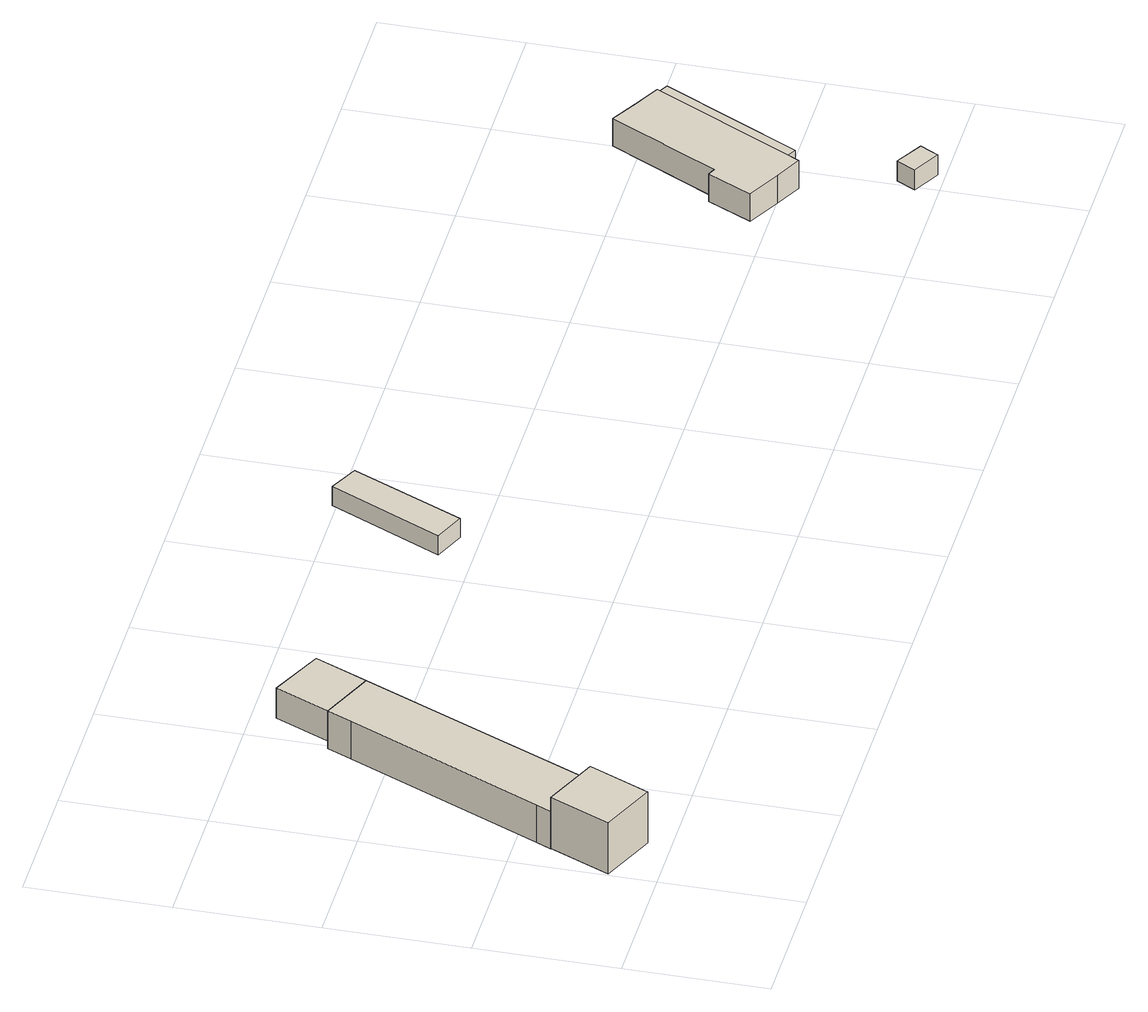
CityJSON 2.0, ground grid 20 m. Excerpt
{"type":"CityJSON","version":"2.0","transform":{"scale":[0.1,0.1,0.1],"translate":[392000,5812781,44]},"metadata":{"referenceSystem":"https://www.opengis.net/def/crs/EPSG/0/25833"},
"CityObjects":{
"building1":{"type":"Building","attributes":{"Gemeindeschluessel":"11000007","BezugspunktDach":"2200","function":"31001_2120","measuredHeight":8.03,"storeysAboveGround":1},"address":[{"country":"Germany","locality":"Berlin","thoroughfareNumber":"33 (5)","thoroughfareName":"Gottlieb-Dunkel-Straße"}],"geometry":[{"type":"Solid","lod":"1","boundaries":[[[[0,1,2,3]],[[4,5,6,7]],[[4,7,3,2]],[[5,4,2,1]],[[6,5,1,0]],[[7,6,0,3]]]]}]},
"building2":{"type":"Building","attributes":{"Gemeindeschluessel":"11000007","BezugspunktDach":"2200","function":"31001_2120","measuredHeight":5.96,"storeysAboveGround":1},"address":[{"country":"Germany","locality":"Berlin","thoroughfareNumber":"33 (4)","thoroughfareName":"Gottlieb-Dunkel-Straße"}],"geometry":[{"type":"Solid","lod":"1","boundaries":[[[[8,9,10,11,12,13,14]],[[15,16,17,18,19,20,21]],[[15,21,14,13]],[[16,15,13,12]],[[17,16,12,11]],[[18,17,11,10]],[[19,18,10,9]],[[20,19,9,8]],[[21,20,8,14]]]]}]},
"building3":{"type":"Building","attributes":{"Gemeindeschluessel":"11000007","BezugspunktDach":"2200","function":"31001_2463","measuredHeight":4.82,"storeysAboveGround":1},"address":[{"country":"Germany","locality":"Berlin","thoroughfareNumber":"33 (2)","thoroughfareName":"Gottlieb-Dunkel-Straße"}],"geometry":[{"type":"Solid","lod":"1","boundaries":[[[[10,22,23,11]],[[24,25,26,27]],[[24,27,11,23]],[[25,24,23,22]],[[26,25,22,10]],[[27,26,10,11]]]]}]},
"building4":{"type":"Building","attributes":{"Gemeindeschluessel":"11000007","BezugspunktDach":"2200","function":"31001_2143","measuredHeight":3.02,"storeysAboveGround":1},"address":[{"country":"Germany","locality":"Berlin","thoroughfareNumber":"40A (4)","thoroughfareName":"Gottlieb-Dunkel-Straße"}],"geometry":[{"type":"Solid","lod":"1","boundaries":[[[[28,29,30,31]],[[32,33,34,35]],[[32,35,31,30]],[[33,32,30,29]],[[34,33,29,28]],[[35,34,28,31]]]]}]},
"building5":{"type":"Building","attributes":{"Gemeindeschluessel":"11000007","BezugspunktDach":"2200","function":"31001_2723","measuredHeight":3.19,"storeysAboveGround":1},"address":[{"country":"Germany","locality":"Berlin","thoroughfareNumber":"42A (1)","thoroughfareName":"Gottlieb-Dunkel-Straße"}],"geometry":[{"type":"Solid","lod":"1","boundaries":[[[[36,37,38,39]],[[40,41,42,43]],[[40,43,39,38]],[[41,40,38,37]],[[42,41,37,36]],[[43,42,36,39]]]]}]},
"building6":{"type":"Building","attributes":{"name":"Vereinshaus","Gemeindeschluessel":"11000007","BezugspunktDach":"2200","function":"31001_1310","measuredHeight":4.92,"storeysAboveGround":1},"address":[{"country":"Germany","locality":"Berlin","thoroughfareNumber":"42A","thoroughfareName":"Gottlieb-Dunkel-Straße"}],"geometry":[{"type":"Solid","lod":"1","boundaries":[[[[44,45,46,47,48,49,50,51,52]],[[53,54,55,56,57,58,59,60,61]],[[53,61,52,51]],[[54,53,51,50]],[[55,54,50,49]],[[56,55,49,48]],[[57,56,48,47]],[[58,57,47,46]],[[59,58,46,45]],[[60,59,45,44]],[[61,60,44,52]]]]}]},
"building7":{"type":"Building","attributes":{"Gemeindeschluessel":"11000007","BezugspunktDach":"2200","function":"51009_1610","measuredHeight":3.71,"storeysAboveGround":0},"address":[{"country":"Germany","locality":"Berlin"}],"geometry":[{"type":"Solid","lod":"1","boundaries":[[[[62,63,64,65]],[[66,67,68,69]],[[66,69,65,64]],[[67,66,64,63]],[[68,67,63,62]],[[69,68,62,65]]]]}]}
},
"vertices":[
[83,32,82],[122,118,82],[42,152,82],[3,66,82],[42,152,1],[122,118,1],[83,32,1],[3,66,1],
[122,118,60],[208,309,60],[273,453,60],[195,486,60],[179,451,60],[52,173,60],[42,152,60],[52,173,0],[179,451,0],[195,486,0],[273,453,0],[208,309,0],[122,118,0],[42,152,0],
[307,528,60],[230,563,60],[230,563,12],[307,528,12],[273,453,12],[195,486,12],
[674,422,47],[748,581,47],[706,601,47],[629,441,47],[706,601,17],[748,581,17],[674,422,17],[629,441,17],
[1621,8,42],[1635,34,42],[1596,56,42],[1581,29,42],[1596,56,10],[1635,34,10],[1621,8,10],[1581,29,10],
[1503,194,60],[1542,175,60],[1553,195,60],[1656,391,60],[1617,411,60],[1579,432,60],[1497,277,60],[1486,282,60],[1455,219,60],[1486,282,16],[1497,277,16],[1579,432,16],[1617,411,16],[1656,391,16],[1553,195,16],[1542,175,16],[1503,194,16],[1455,219,16],
[1570,186,55],[1673,382,55],[1656,391,55],[1553,195,55],[1656,391,18],[1673,382,18],[1570,186,18],[1553,195,18]
]}
